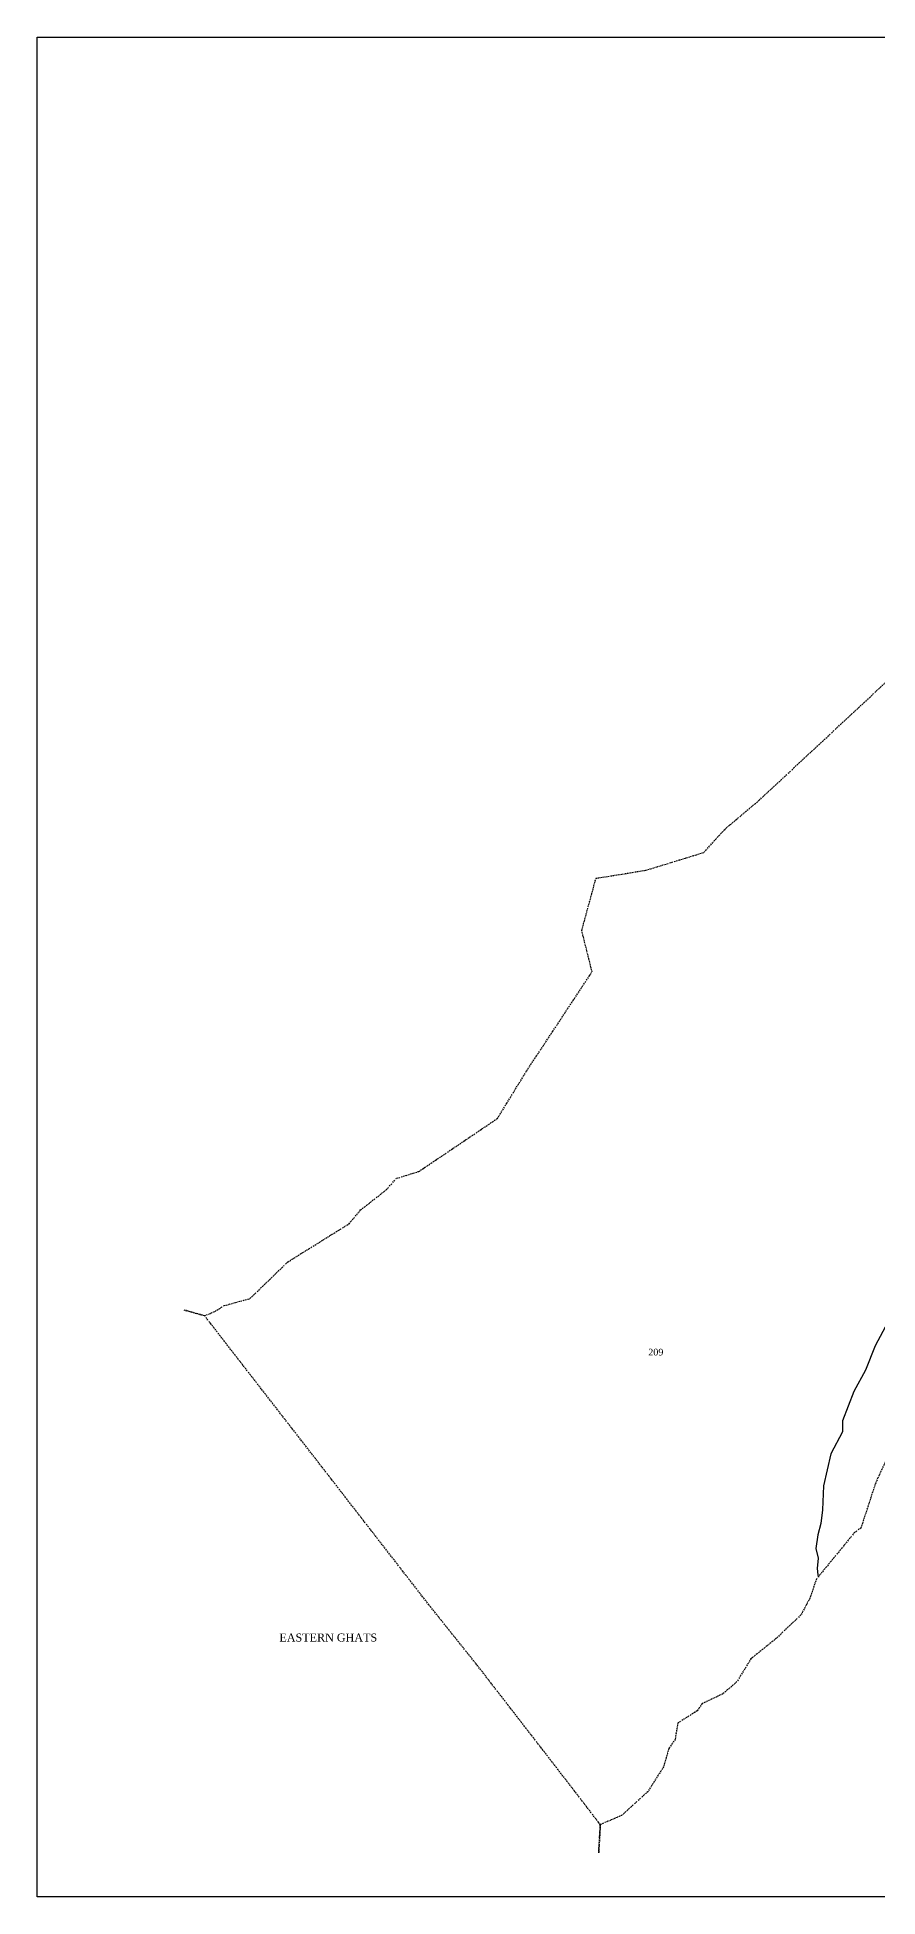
# Model space of a CAD drawing. Header units: inches. Extents: x 57 to 991, y -10 to 687.
# Drawn here: x 57 to 372, y -10 to 687 of the extents above; entities that cross this region are included whole.
import ezdxf

# ---------------------------------------------------------------- set-up
doc = ezdxf.new("R2010")
doc.units = ezdxf.units.IN
doc.header["$MEASUREMENT"] = 0
doc.linetypes.add('ACAD_ISO07W100', pattern=[3, 0, -3])
doc.linetypes.add('BORDER', pattern=[1.75, 0.5, -0.25, 0.5, -0.25, 0, -0.25])
doc.layers.add('FOOTPATH', color=150, linetype='ACAD_ISO07W100', lineweight=30)
doc.layers.add('VILL_BOUNDARY', color=6, linetype='BORDER', lineweight=30)
doc.layers.add('SURVEY_NO', color=7, linetype='Continuous')
doc.layers.add('TEXT', color=7, linetype='Continuous')
doc.styles.get("Standard").update_dxf_attribs({"font": 'TIMES.TTF'})

msp = doc.modelspace()

# ---------------------------------------------------------------- linework, layer by layer
at = {"linetype": 'ByBlock', "lineweight": 30}
msp.add_lwpolyline([(57.25, 687.26), (990.79, 687.26), (990.79, -9.92), (57.25, -9.92)], close=True, dxfattribs=at)
at = {"layer": 'FOOTPATH', "linetype": 'ByBlock'}
msp.add_lwpolyline([(377.89, 209.07), (371.31, 196.67), (367.61, 187.48), (363.25, 179.58), (359.03, 168.48), (358.96, 164.42), (354.59, 156.13), (351.86, 144.14), (351.49, 135.21), (350.89, 130.01), (349.79, 125.8), (349.05, 120.71), (349.83, 117.03), (349.52, 113.18), (349.8, 110.81), (349.9, 109.99)], dxfattribs=at)
at = {"layer": 'VILL_BOUNDARY'}
msp.add_lwpolyline([(380.76, 165.59), (371.44, 145.34), (365.88, 128.34), (363.5, 126.63), (349.21, 109.15), (346.71, 101.89), (343.37, 95.71), (334.21, 86.98), (324.69, 79.31), (319.45, 70.74), (314.22, 66.18), (306.31, 62.42), (304.54, 59.77), (297.26, 55.14), (296.28, 49.04), (293.93, 45.67), (291.92, 38.8), (286.06, 29.48), (276.23, 20.57), (268.26, 17.15), (267.65, 6.58), (268.26, 17.15), (251.82, 38.54), (222.04, 77), (204.01, 99.55), (119.96, 207.93), (112.15, 210.12), (119.96, 207.93), (123.92, 209.56), (127.34, 211.73), (136.97, 214.38), (151.24, 228.15), (174.09, 242.41), (178.45, 247.58), (188, 255.1), (191.91, 259.44), (200.28, 262.02), (229.74, 281.91), (240.68, 299.77), (265.18, 336.87), (261.32, 352.34), (266.64, 371.92), (285.37, 374.96), (307.14, 381.66), (314.86, 390.27), (327.8, 401.2), (379.16, 449.06)], dxfattribs=at)

# ---------------------------------------------------------------- texts
at = {"layer": 'SURVEY_NO', "insert": (286.22, 195.54), "char_height": 2.5, "width": 25.251, "attachment_point": 1}
msp.add_mtext('{\\fTimes New Roman|b0|i0|c0|p18;209}', dxfattribs=at)
at = {"layer": 'TEXT', "insert": (148.01, 88.78), "char_height": 3, "width": 40.0679, "attachment_point": 1}
msp.add_mtext('EASTERN GHATS', dxfattribs=at)

doc.saveas('drawing.dxf')
